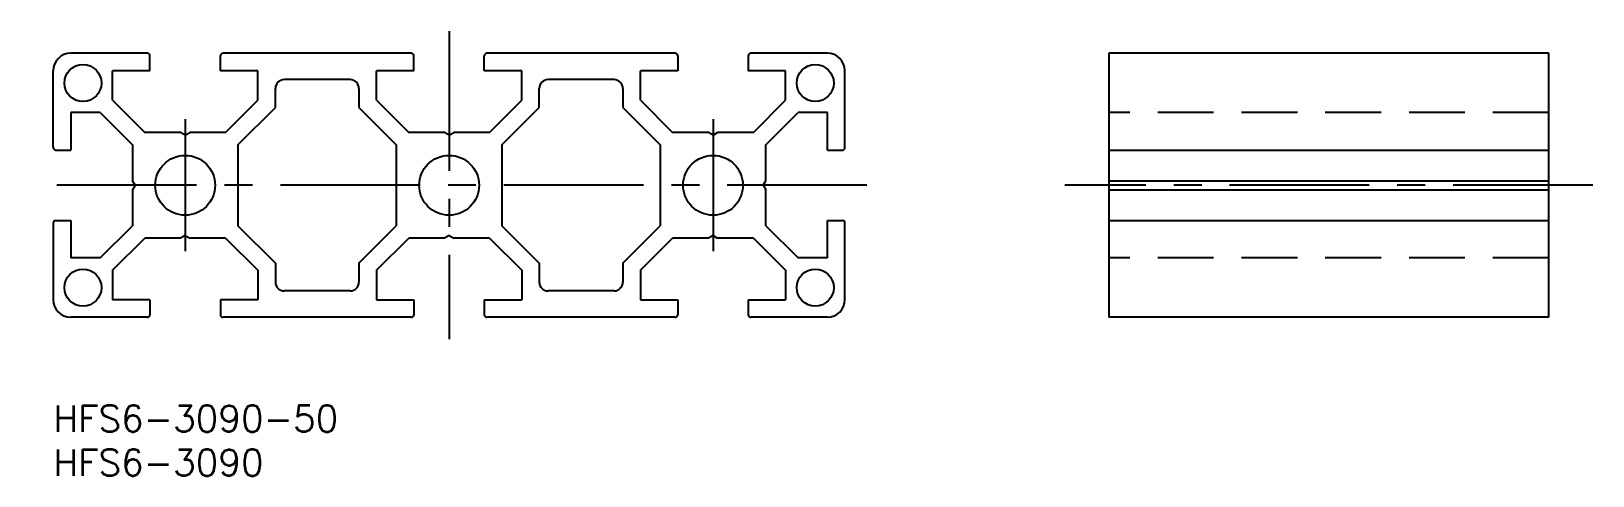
# Model space of a CAD drawing. Extents: x -2 to 175, y -8 to 42.
import ezdxf

# ---------------------------------------------------------------- set-up
doc = ezdxf.new("R2010")
doc.units = 0
doc.header["$LTSCALE"] = 0.5
doc.linetypes.add('CENTER', pattern=[50.8, 31.75, -6.35, 6.35, -6.35])
doc.linetypes.add('DASHED', pattern=[19.05, 12.7, -6.35])
for name, color, linetype in [('MSM_CENTER', 1, 'CENTER'), ('MSM_CONTINUOUS', 7, 'CONTINUOUS'), ('MSM_DASHED', 4, 'DASHED'), ('MSM_PART_NUMBER', 7, 'CONTINUOUS')]:
    doc.layers.add(name, color=color, linetype=linetype)
doc.styles.get("Standard").update_dxf_attribs({"font": 'txt.shx', "height": 3, "bigfont": 'bigfont.shx'})

# ---------------------------------------------------------------- blocks, each defined once
blk = doc.blocks.new('*U2')
at = {"layer": 'MSM_PART_NUMBER'}
blk.add_text('HFS6-3090-50', height=3, dxfattribs=at).set_placement((0, -3))
blk = doc.blocks.new('*U3')
at = {"layer": 'MSM_PART_NUMBER'}
blk.add_text('HFS6-3090', height=3, dxfattribs=at).set_placement((0, -8))

msp = doc.modelspace()

# ---------------------------------------------------------------- linework, layer by layer
at = {"layer": 'MSM_CENTER'}
for p, q in [((45, 42.5), (45, 7.5)), ((15, 32.5), (15, 17.5)), ((75, 32.5), (75, 17.5)), ((92.5, 25), (-2.5, 25)), ((175, 25), (115, 25))]:
    msp.add_line(p, q, dxfattribs=at)
at = {"layer": 'MSM_CONTINUOUS'}
for p, q in [((10.7, 40), (2, 40)), ((11, 38), (11, 39.7)), ((19, 38), (19, 39.7)), ((40.7, 40), (19.3, 40)), ((41, 38), (41, 39.7)), ((49, 38), (49, 39.7)), ((70.7, 40), (49.3, 40)), ((71, 39.7), (71, 38)), ((79, 39.7), (79, 38)), ((88, 40), (79.3, 40)), ((120, 40), (120, 10)), ((170, 40), (120, 40)), ((170, 10), (170, 40)), ((0, 29.3), (0, 38)), ((6.75, 34.66), (6.75, 38)), ((11, 38), (6.75, 38)), ((23.25, 38), (19, 38)), ((23.25, 34.66), (23.25, 38)), ((36.75, 34.66), (36.75, 38)), ((41, 38), (36.75, 38)), ((53.25, 38), (49, 38)), ((53.25, 34.66), (53.25, 38)), ((66.75, 34.66), (66.75, 38)), ((71, 38), (66.75, 38)), ((83.25, 38), (79, 38)), ((83.25, 34.66), (83.25, 38)), ((90, 29.3), (90, 38)), ((25.25, 33.84), (25.25, 36)), ((33.75, 37), (26.25, 37)), ((34.75, 36), (34.75, 33.84)), ((55.25, 33.84), (55.25, 36)), ((63.75, 37), (56.25, 37)), ((64.75, 36), (64.75, 33.84)), ((6.75, 34.66), (10.41, 31)), ((6.75, 34.66), (10.41, 31)), ((19.59, 31), (23.25, 34.66)), ((21, 29.59), (25.25, 33.84)), ((34.75, 33.84), (39, 29.59)), ((36.75, 34.66), (40.41, 31)), ((49.59, 31), (53.25, 34.66)), ((51, 29.59), (55.25, 33.84)), ((64.75, 33.84), (69, 29.59)), ((66.75, 34.66), (70.41, 31)), ((79.59, 31), (83.25, 34.66)), ((2, 33.25), (2, 29)), ((5.34, 33.25), (2, 33.25)), ((5.34, 33.25), (9, 29.59)), ((81, 29.59), (84.66, 33.25)), ((88, 33.25), (84.66, 33.25)), ((88, 29), (88, 33.25)), ((14.48, 31), (10.41, 31)), ((15, 30.7), (14.48, 31)), ((15, 30.7), (15.52, 31)), ((19.59, 31), (15.52, 31)), ((44.48, 31), (40.41, 31)), ((45, 30.7), (44.48, 31)), ((45, 30.7), (45.52, 31)), ((49.59, 31), (45.52, 31)), ((74.48, 31), (70.41, 31)), ((75, 30.7), (74.48, 31)), ((75, 30.7), (75.52, 31)), ((79.59, 31), (75.52, 31)), ((0.3, 29), (2, 29)), ((9, 29.59), (9, 25.52)), ((21, 29.59), (21, 20.41)), ((39, 29.59), (39, 20.41)), ((51, 29.59), (51, 20.41)), ((69, 29.59), (69, 20.41)), ((81, 25.52), (81, 29.59)), ((88, 29), (89.7, 29)), ((120, 29), (170, 29)), ((9.3, 25), (9, 25.52)), ((9.3, 25), (9, 24.48)), ((80.7, 25), (81, 25.52)), ((80.7, 25), (81, 24.48)), ((120, 25.52), (170, 25.52)), ((9, 24.48), (9, 20.41)), ((81, 20.41), (81, 24.48)), ((120, 24.48), (170, 24.48)), ((0, 20.7), (0, 12)), ((0.3, 21), (2, 21)), ((2, 21), (2, 16.75)), ((5.34, 16.75), (9, 20.41)), ((21, 20.41), (25.25, 16.16)), ((34.75, 16.16), (39, 20.41)), ((51, 20.41), (55.25, 16.16)), ((64.75, 16.16), (69, 20.41)), ((81, 20.41), (84.66, 16.75)), ((88, 16.75), (88, 21)), ((88, 21), (89.7, 21)), ((90, 12), (90, 20.7)), ((120, 21), (170, 21)), ((6.75, 15.34), (10.41, 19)), ((14.48, 19), (10.41, 19)), ((15, 19.3), (14.48, 19)), ((15, 19.3), (15.52, 19)), ((19.59, 19), (15.52, 19)), ((19.59, 19), (23.25, 15.34)), ((36.75, 15.34), (40.41, 19)), ((44.48, 19), (40.41, 19)), ((45, 19.3), (44.48, 19)), ((45, 19.3), (45.52, 19)), ((49.59, 19), (45.52, 19)), ((49.59, 19), (53.25, 15.34)), ((66.75, 15.34), (70.41, 19)), ((74.48, 19), (70.41, 19)), ((75, 19.3), (74.48, 19)), ((75, 19.3), (75.52, 19)), ((79.59, 19), (75.52, 19)), ((79.59, 19), (83.25, 15.34)), ((5.34, 16.75), (2, 16.75)), ((25.25, 16.16), (25.25, 14)), ((34.75, 16.16), (34.75, 14)), ((55.25, 16.16), (55.25, 14)), ((64.75, 16.16), (64.75, 14)), ((88, 16.75), (84.66, 16.75)), ((6.75, 15.34), (6.75, 12)), ((23.25, 15.34), (23.25, 12)), ((36.75, 15.34), (36.75, 12)), ((53.25, 15.34), (53.25, 12)), ((66.75, 15.34), (66.75, 12)), ((83.25, 15.34), (83.25, 12)), ((33.75, 13), (26.25, 13)), ((63.75, 13), (56.25, 13)), ((11, 12), (6.75, 12)), ((11, 12), (11, 10.3)), ((23.25, 12), (19, 12)), ((19, 12), (19, 10.3)), ((36.75, 12), (41, 12)), ((41, 12), (41, 10.3)), ((49, 12), (53.25, 12)), ((49, 12), (49, 10.3)), ((66.75, 12), (71, 12)), ((71, 12), (71, 10.3)), ((79, 12), (83.25, 12)), ((79, 12), (79, 10.3)), ((10.7, 10), (2, 10)), ((40.7, 10), (19.3, 10)), ((70.7, 10), (49.3, 10)), ((88, 10), (79.3, 10)), ((170, 10), (120, 10))]:
    msp.add_line(p, q, dxfattribs=at)
for centre, radius in [((3.38, 36.62), 2.1), ((86.62, 36.62), 2.1), ((15, 25), 3.4), ((45, 25), 3.4), ((75, 25), 3.4), ((3.38, 13.37), 2.1), ((86.62, 13.37), 2.1)]:
    msp.add_circle(centre, radius, dxfattribs=at)
for centre, radius, start, end in [((2, 38), 2, 90, 180), ((10.7, 39.7), 0.3, 0, 90), ((19.3, 39.7), 0.3, 90, 180), ((40.7, 39.7), 0.3, 0, 90), ((49.3, 39.7), 0.3, 90, 180), ((70.7, 39.7), 0.3, 0, 90), ((79.3, 39.7), 0.3, 90, 180), ((88, 38), 2, 0, 90), ((26.25, 36), 1, 90, 180), ((33.75, 36), 1, 0, 90), ((56.25, 36), 1, 90, 180), ((63.75, 36), 1, 0, 90), ((0.3, 29.3), 0.3, 180, 270), ((89.7, 29.3), 0.3, 270, 0), ((0.3, 20.7), 0.3, 90, 180), ((89.7, 20.7), 0.3, 0, 90), ((26.25, 14), 1, 180, 270), ((33.75, 14), 1, 270, 0), ((56.25, 14), 1, 180, 270), ((63.75, 14), 1, 270, 0), ((2, 12), 2, 180, 270), ((88, 12), 2, 270, 0), ((10.7, 10.3), 0.3, 270, 0), ((19.3, 10.3), 0.3, 180, 270), ((40.7, 10.3), 0.3, 270, 0), ((49.3, 10.3), 0.3, 180, 270), ((70.7, 10.3), 0.3, 270, 0), ((79.3, 10.3), 0.3, 180, 270)]:
    msp.add_arc(centre, radius, start, end, dxfattribs=at)
at = {"layer": 'MSM_DASHED'}
for p, q in [((170, 33.25), (120, 33.25)), ((170, 16.75), (120, 16.75))]:
    msp.add_line(p, q, dxfattribs=at)

# ---------------------------------------------------------------- block references
at = {"layer": 'MSM_CONTINUOUS'}
for name in ['*U2', '*U3']:
    msp.add_blockref(name, (0, 0), dxfattribs=at)

doc.saveas('drawing.dxf')
